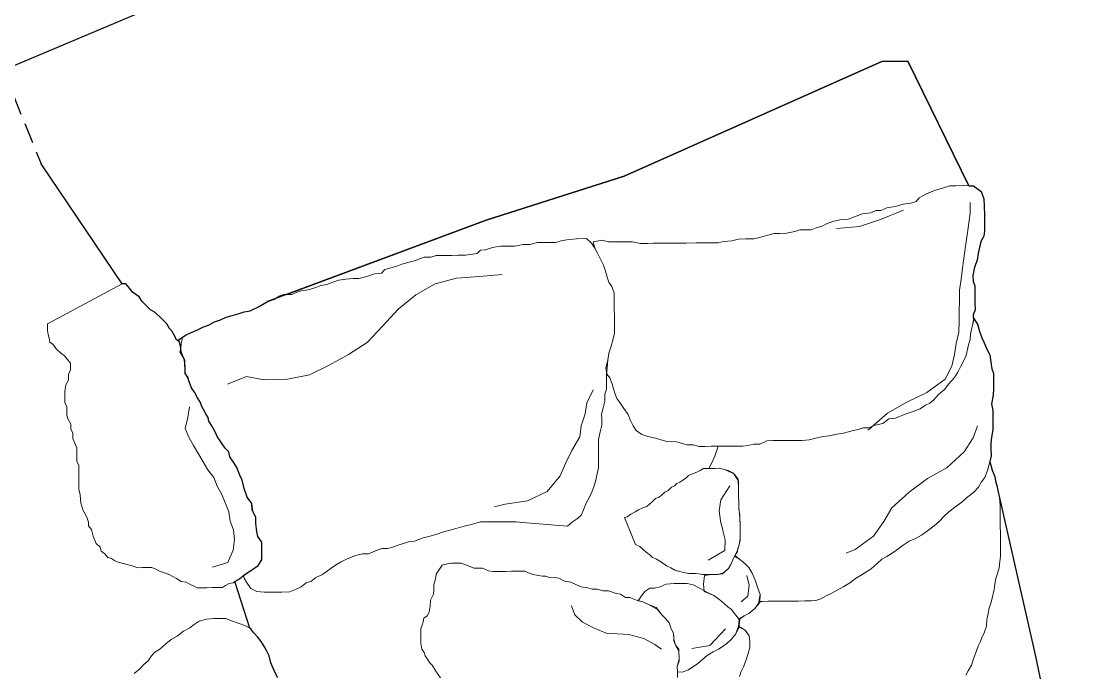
# Model space of a CAD drawing. Header units: millimetres. Extents: x -3113 to 15022, y -19591 to 4665.
# Drawn here: x -1424 to -762, y 1391 to 1798 of the extents above; entities that cross this region are included whole.
import ezdxf

# ---------------------------------------------------------------- set-up
doc = ezdxf.new("R2010")
doc.units = ezdxf.units.MM
doc.header["$XCLIPFRAME"] = 2
doc.linetypes.add('HIDDENX2', pattern=[19.05, 12.7, -6.35])
for name, color, linetype, lineweight in [('0A-detail', 7, 'Continuous', 18), ('0A-detail-detail', 7, 'Continuous', 13), ('0T-footprint', 251, 'Continuous', 30), ('0T-proposed', 7, 'Continuous', 25), ('0T-walltop', 7, 'Continuous', 30)]:
    doc.layers.add(name, color=color, linetype=linetype, lineweight=lineweight)
picture_1 = doc.add_image_def('image1.tif', size_in_pixel=(6668, 8809))

msp = doc.modelspace()

# ---------------------------------------------------------------- linework, layer by layer
at = {"layer": '0A-detail'}
for points in [[(-1000.16, 1532.11), (-1003.97, 1533.17), (-1007.67, 1533.14), (-1014.39, 1534.98), (-1020.29, 1535.12), (-1024.3, 1536.19), (-1027.51, 1537.26), (-1032.32, 1538.21), (-1036.13, 1539.48), (-1039.56, 1542.15), (-1041.48, 1545.03), (-1043.11, 1548.32), (-1044.75, 1552), (-1047.38, 1555.78), (-1049.91, 1559.46), (-1051.74, 1562.14), (-1052.86, 1564.83), (-1053.89, 1568.02), (-1054.62, 1571.21), (-1056.15, 1574.9), (-1057.98, 1577.28), (-1058.71, 1581.28), (-1057.36, 1586.09), (-1056.69, 1590.4), (-1055.23, 1594.71), (-1054.17, 1598.42), (-1053.21, 1602.93), (-1053.25, 1607.53), (-1053.28, 1610.73), (-1053.31, 1613.93), (-1053.34, 1617.73), (-1053.39, 1623.23), (-1053.43, 1627.83), (-1054.87, 1632.11), (-1056.7, 1634.8), (-1057.82, 1637.99), (-1058.86, 1641.68), (-1059.99, 1645.37), (-1061.93, 1649.15), (-1063.86, 1652.83), (-1065.49, 1656.02), (-1066.52, 1660.01), (-1061.23, 1660.96), (-1056.92, 1659.9), (-1053.72, 1659.93), (-1050.52, 1659.95), (-1046.82, 1659.99), (-1041.92, 1660.03), (-1036.91, 1658.98), (-1032.31, 1659.02), (-1029.11, 1659.05), (-1025.41, 1659.08), (-1021.61, 1659.12), (-1016.31, 1659.16), (-1013.01, 1659.19), (-1008.52, 1659.23), (-1002.12, 1659.29), (-996.32, 1659.35), (-991.72, 1659.39), (-988.52, 1659.42), (-984.82, 1660.25), (-979.93, 1660.59), (-975.64, 1661.73), (-971.14, 1661.77), (-966.04, 1661.82), (-961.75, 1662.96), (-957.26, 1664.2), (-953.27, 1665.14), (-950.07, 1665.16), (-945.57, 1665.4), (-940.38, 1666.35), (-937.29, 1667.38), (-933.49, 1667.41), (-930.29, 1667.44), (-927.1, 1668.77), (-923.31, 1669.71), (-920.12, 1671.44), (-915.94, 1672.97), (-911.14, 1674.02), (-906.85, 1674.06), (-903.16, 1675.69), (-898.38, 1677.43), (-892.98, 1678.18), (-889.79, 1679.61), (-886.59, 1679.64), (-882.81, 1681.27), (-877.52, 1682.02), (-872.73, 1683.46), (-867.83, 1684.11), (-864.64, 1685.14), (-862.57, 1687.56), (-858.09, 1690), (-853.01, 1692.04), (-848.02, 1693.59), (-843.43, 1695.03), (-839.63, 1695.06), (-834.63, 1695.11), (-828.73, 1694.96), (-823.9, 1691.41), (-822.26, 1686.92), (-821.92, 1682.32), (-821.86, 1676.42), (-821.83, 1673.22), (-821.81, 1670.03), (-821.78, 1666.83), (-822.25, 1663.62), (-823.82, 1660.61), (-824.88, 1656.7), (-825.85, 1652.59), (-826.41, 1648.58), (-827.97, 1644.07), (-829.02, 1638.96), (-828.99, 1635.26), (-827.87, 1632.57), (-827.83, 1628.47), (-827.77, 1622.07), (-827.73, 1617.57), (-828.8, 1614.36), (-828.77, 1611.16), (-829.24, 1607.96), (-830.59, 1602.54), (-830.76, 1598.84), (-831.83, 1595.63), (-833.17, 1589.02), (-834.94, 1585.4), (-836.71, 1581.89), (-838.38, 1578.47), (-840.55, 1575.25), (-844.21, 1571.22), (-846.88, 1567.69), (-850.55, 1564.46), (-853.42, 1561.23), (-855.9, 1559.11), (-858.79, 1557.99), (-861.97, 1555.56), (-866.46, 1553.92), (-871.34, 1552.27), (-877.42, 1549.82), (-881.61, 1549.28), (-885.39, 1546.44), (-890.18, 1545.4), (-894.37, 1543.76), (-897.67, 1543.73), (-900.86, 1542.6), (-905.45, 1541.56), (-909.94, 1540.42), (-914.23, 1539.78), (-919.02, 1538.74), (-922.72, 1538.21), (-926.41, 1537.57), (-931.5, 1536.13), (-936, 1535.89), (-939.2, 1535.86), (-942.5, 1535.83), (-946.2, 1535.79), (-949.9, 1535.76), (-954.2, 1535.72), (-957.99, 1535.69), (-962.28, 1533.55), (-965.98, 1533.51), (-969.77, 1532.58), (-972.97, 1532.35), (-976.67, 1532.32), (-980.36, 1532.28), (-983.66, 1532.25), (-987.36, 1532.22), (-992.46, 1532.17), (-996.46, 1532.14)], [(-1276.89, 1478.8), (-1277.44, 1484.09), (-1277.47, 1487.59), (-1279.31, 1491.38), (-1279.95, 1496.37), (-1282.89, 1500.44), (-1284.74, 1505.73), (-1285.98, 1511.02), (-1287.92, 1515.2), (-1289.15, 1518.49), (-1291.18, 1521.57), (-1293.72, 1525.65), (-1294.34, 1528.64), (-1296.67, 1530.92), (-1298.49, 1533.8), (-1300.92, 1537.08), (-1302.66, 1540.87), (-1305.09, 1544.95), (-1306.92, 1547.83), (-1308.05, 1551.12), (-1310.28, 1555.1), (-1311.92, 1558.48), (-1314.05, 1562.47), (-1315.88, 1566.05), (-1317.81, 1568.73), (-1319.76, 1574.21), (-1321.79, 1577.7), (-1321.83, 1581.8), (-1322.48, 1587.09), (-1325.11, 1591.17), (-1324.53, 1593.27), (-1324.26, 1596.47), (-1323.49, 1600.28), (-1321.01, 1601.9), (-1318.32, 1603.03), (-1314.53, 1604.76), (-1310.65, 1606.6), (-1306.66, 1608.13), (-1303.48, 1610.06), (-1299.69, 1611.3), (-1296.01, 1612.83), (-1292.32, 1613.96), (-1288.03, 1615.1), (-1284.84, 1616.13), (-1281.04, 1616.87), (-1275.47, 1619.52), (-1270.19, 1622.66), (-1266.11, 1624.2), (-1262.92, 1625.93), (-1259.83, 1627.06), (-1254.93, 1627.1), (-1252.24, 1628.23), (-1249.15, 1629.36), (-1244.86, 1629.89), (-1240.07, 1631.54), (-1236.88, 1632.67), (-1233.09, 1633.4), (-1229.4, 1634.83), (-1225.61, 1635.97), (-1221.32, 1636.71), (-1216.62, 1637.05), (-1212.82, 1637.08), (-1208.03, 1638.23), (-1203.25, 1640.07), (-1198.95, 1640.41), (-1196.77, 1642.63), (-1193.08, 1643.66), (-1189.39, 1644.8), (-1186.2, 1645.93), (-1182.41, 1647.06), (-1178.22, 1648.1), (-1175.53, 1649.22), (-1172.34, 1650.35), (-1168.04, 1650.39), (-1164.85, 1651.42), (-1159.55, 1651.47), (-1155.15, 1651.51), (-1150.95, 1651.55), (-1146.45, 1651.59), (-1139.16, 1652.75), (-1137.08, 1654.87), (-1133.88, 1654.9), (-1129.6, 1656.54), (-1124.3, 1657.19), (-1120.5, 1657.22), (-1115.5, 1657.27), (-1110.41, 1658.31), (-1106.11, 1658.35), (-1101.32, 1659.49), (-1097.02, 1659.53), (-1093.22, 1659.57), (-1090.02, 1659.6), (-1085.83, 1660.73), (-1081.54, 1661.47), (-1077.04, 1661.91), (-1070.64, 1661.97), (-1067.62, 1659.2), (-1065.49, 1656.02), (-1063.86, 1652.83), (-1061.93, 1649.15), (-1059.99, 1645.37), (-1058.86, 1641.68), (-1057.82, 1637.99), (-1056.7, 1634.8), (-1054.87, 1632.11), (-1053.43, 1627.83), (-1053.39, 1623.23), (-1053.34, 1617.73), (-1053.31, 1613.93), (-1053.28, 1610.73), (-1053.25, 1607.53), (-1053.21, 1602.93), (-1054.17, 1598.42), (-1055.23, 1594.71), (-1056.69, 1590.4), (-1057.36, 1586.09), (-1057.81, 1581.29), (-1058.27, 1576.98), (-1058.23, 1572.18), (-1058.19, 1567.98), (-1059.26, 1564.67), (-1059.22, 1560.47), (-1060.28, 1556.16), (-1061.25, 1552.35), (-1061.22, 1549.15), (-1061.19, 1545.45), (-1062.25, 1541.14), (-1063.31, 1536.33), (-1063.27, 1532.63), (-1063.24, 1528.83), (-1063.2, 1525.13), (-1063.17, 1521.93), (-1063.15, 1518.73), (-1064.11, 1514.93), (-1065.17, 1510.12), (-1066.24, 1506.91), (-1067.21, 1504.2), (-1068.88, 1500.48), (-1071.14, 1496.16), (-1072.51, 1492.45), (-1074.08, 1489.23), (-1076.26, 1487.01), (-1079.44, 1484.89), (-1082.62, 1482.16), (-1110.44, 1484.61), (-1114.74, 1485.07), (-1118.94, 1485.03), (-1123.54, 1484.99), (-1129.64, 1484.93), (-1132.84, 1484.9), (-1136.94, 1484.87), (-1142.73, 1483.21), (-1147.22, 1482.27), (-1151.51, 1481.03), (-1155.3, 1479.9), (-1160.09, 1478.76), (-1164.37, 1477.22), (-1168.56, 1476.08), (-1172.85, 1474.94), (-1178.23, 1472.79), (-1181.33, 1472.76), (-1184.62, 1471.63), (-1187.81, 1470.5), (-1192, 1469.07), (-1195.19, 1468.34), (-1198.49, 1468.31), (-1201.68, 1467.18), (-1206.97, 1465.03), (-1210.77, 1465), (-1215.26, 1463.96), (-1220.84, 1461.7), (-1224.62, 1459.77), (-1227.8, 1457.84), (-1230.38, 1455.92), (-1235.75, 1451.97), (-1240.03, 1450.23), (-1243.21, 1447.6), (-1246.1, 1446.78), (-1249.08, 1444.35), (-1252.37, 1442.82), (-1256.55, 1441.28), (-1261.35, 1441.04), (-1266.15, 1440.99), (-1272.35, 1440.94), (-1276.85, 1441.4), (-1280.67, 1443.36), (-1283.41, 1447.24), (-1284.93, 1449.82), (-1285.25, 1451.52), (-1280.17, 1454.67), (-1276.1, 1457.6), (-1273.74, 1462.33), (-1273.78, 1466.43), (-1273.81, 1469.43), (-1273.83, 1472.33), (-1276.27, 1475.9)], [(-1340.08, 1455.33), (-1342.49, 1456.4), (-1345.39, 1456.38), (-1348.39, 1456.35), (-1351.29, 1456.32), (-1354.8, 1457.49), (-1359.61, 1458.65), (-1363.72, 1459.81), (-1366.03, 1460.89), (-1367.85, 1462.07), (-1370.15, 1462.65), (-1371.97, 1464.94), (-1374.29, 1466.72), (-1374.91, 1469.11), (-1377.33, 1471.39), (-1379.27, 1476.07), (-1380.31, 1480.16), (-1382.13, 1482.55), (-1382.15, 1484.85), (-1383.28, 1487.84), (-1385.72, 1492.51), (-1386.96, 1496.6), (-1387.41, 1501.9), (-1388.14, 1505.39), (-1388.16, 1508.29), (-1388.19, 1510.69), (-1388.22, 1514.79), (-1388.25, 1517.19), (-1388.27, 1520.09), (-1389.5, 1522.98), (-1389.53, 1526.58), (-1389.57, 1531.28), (-1390.8, 1534.17), (-1392.03, 1537.16), (-1392.06, 1540.66), (-1393.18, 1542.95), (-1393.21, 1545.95), (-1395.04, 1549.43), (-1395.66, 1551.73), (-1395.68, 1554.13), (-1395.71, 1557.03), (-1396.93, 1559.42), (-1396.96, 1563.51), (-1396.99, 1566.41), (-1396.43, 1570.52), (-1394.66, 1573.54), (-1394.69, 1577.04), (-1393.51, 1579.95), (-1393.55, 1584.15), (-1395.37, 1586.43), (-1397.19, 1588.81), (-1399.51, 1590.49), (-1402.33, 1593.07), (-1404.26, 1595.75), (-1406.27, 1597.33), (-1406.69, 1599.83), (-1407.41, 1602.02), (-1407.84, 1604.52), (-1407.87, 1608.72), (-1361.1, 1633.74), (-1358.8, 1633.76), (-1356.37, 1630.89), (-1354.65, 1628.5), (-1350.43, 1625.64), (-1348.7, 1622.75), (-1346.28, 1620.38), (-1343.35, 1617.5), (-1340.43, 1615.73), (-1336.8, 1612.26), (-1333.27, 1608.79), (-1331.44, 1605.81), (-1329.93, 1603.92), (-1327.9, 1600.54), (-1327.28, 1598.85), (-1325.57, 1597.66), (-1324.75, 1594.97), (-1324.31, 1591.17), (-1323.09, 1588.28), (-1321.87, 1586), (-1321.84, 1583), (-1321.82, 1580.6), (-1321.79, 1577.7), (-1320.07, 1575.41), (-1319.45, 1573.02), (-1317.81, 1568.73), (-1315.88, 1566.05), (-1314.05, 1562.47), (-1312.23, 1559.58), (-1311.51, 1557.39), (-1310.28, 1555.1), (-1308.66, 1552.01), (-1307.44, 1550.22), (-1306.92, 1547.83), (-1305.09, 1544.95), (-1302.66, 1540.87), (-1301.53, 1537.98), (-1300.31, 1536.19), (-1298.49, 1533.8), (-1296.67, 1530.92), (-1294.34, 1528.64), (-1293.72, 1525.65), (-1291.18, 1521.57), (-1289.15, 1518.49), (-1288.33, 1516.3), (-1287.51, 1514.1), (-1285.98, 1511.02), (-1284.74, 1505.73), (-1282.89, 1500.44), (-1279.95, 1496.37), (-1279.92, 1492.27), (-1278.7, 1490.48), (-1277.47, 1487.59), (-1277.44, 1484.09), (-1276.89, 1478.8), (-1276.27, 1475.9), (-1273.83, 1472.33), (-1273.81, 1469.43), (-1273.78, 1466.43), (-1273.75, 1463.53), (-1273.73, 1461.13), (-1276.1, 1457.6), (-1280.17, 1454.67), (-1284.25, 1452.23), (-1287.73, 1449.3), (-1291.8, 1446.86), (-1294.2, 1446.34), (-1296.49, 1445.12), (-1298.28, 1443.9), (-1301.28, 1443.88), (-1304.78, 1443.84), (-1308.28, 1443.81), (-1311.18, 1443.79), (-1314.18, 1443.76), (-1316.49, 1444.94), (-1318.29, 1445.52), (-1321.21, 1447.2), (-1324.21, 1447.77), (-1327.13, 1449.54), (-1329.54, 1450.72), (-1331.25, 1451.81), (-1334.06, 1452.98), (-1337.77, 1454.15)], [(-983.43, 1517.26), (-987.34, 1518.42), (-990.44, 1518.39), (-994.14, 1518.36), (-992.57, 1521.47), (-990.41, 1526.09), (-988.46, 1532.21), (-983.66, 1532.25), (-980.36, 1532.28), (-976.67, 1532.32), (-972.97, 1532.35), (-969.77, 1532.58), (-965.98, 1533.51), (-962.28, 1533.55), (-957.99, 1535.69), (-954.2, 1535.72), (-949.9, 1535.76), (-946.2, 1535.79), (-942.5, 1535.83), (-939.2, 1535.86), (-936, 1535.89), (-931.5, 1536.13), (-926.41, 1537.57), (-922.72, 1538.21), (-919.02, 1538.74), (-914.23, 1539.78), (-909.94, 1540.42), (-905.45, 1541.56), (-900.86, 1542.6), (-897.67, 1543.73), (-894.37, 1543.76), (-890.18, 1545.4), (-885.39, 1546.44), (-881.61, 1549.28), (-877.42, 1549.82), (-871.34, 1552.27), (-866.46, 1553.92), (-861.97, 1555.56), (-858.79, 1557.99), (-855.9, 1559.11), (-853.42, 1561.23), (-850.55, 1564.46), (-846.88, 1567.69), (-844.21, 1571.22), (-840.55, 1575.25), (-838.38, 1578.47), (-836.71, 1581.89), (-834.94, 1585.4), (-833.17, 1589.02), (-831.83, 1595.63), (-830.76, 1598.84), (-830.59, 1602.54), (-829.24, 1607.96), (-828.28, 1611.86), (-826.25, 1608.58), (-825.01, 1604.19), (-823.57, 1600.01), (-822.04, 1596.82), (-820.2, 1592.54), (-818.47, 1589.35), (-817.83, 1584.76), (-817.3, 1580.56), (-816.17, 1577.77), (-816.13, 1573.67), (-816.08, 1568.37), (-816.45, 1564.17), (-817.4, 1558.66), (-816.66, 1554.47), (-816.63, 1550.77), (-816.59, 1547.07), (-816.55, 1542.57), (-817.41, 1537.96), (-817.77, 1534.06), (-817.74, 1530.26), (-817.7, 1526.16), (-818.76, 1521.35), (-819.92, 1517.04), (-821.68, 1512.72), (-823.76, 1510), (-825.53, 1506.68), (-828.2, 1503.76), (-830.48, 1501.94), (-833.07, 1500.02), (-835.94, 1497.29), (-840.31, 1494.15), (-844.38, 1490.91), (-847.16, 1488.29), (-850.23, 1485.26), (-853.31, 1482.53), (-857.38, 1479.4), (-861.26, 1476.66), (-864.94, 1474.63), (-868.82, 1472.79), (-872.6, 1470.36), (-876.77, 1467.22), (-879.46, 1465.39), (-882.84, 1463.26), (-885.92, 1461.54), (-889, 1458.91), (-892.77, 1455.67), (-898.24, 1452.02), (-903.01, 1449.08), (-905.69, 1446.96), (-909.87, 1444.62), (-914.05, 1442.28), (-917.63, 1440.25), (-920.82, 1438.82), (-924.1, 1436.89), (-927.29, 1435.86), (-930.19, 1435.53), (-934.09, 1435.5), (-938.39, 1435.46), (-942.89, 1435.42), (-947.59, 1435.38), (-950.69, 1435.35), (-953.79, 1435.32), (-957.19, 1435.29), (-960.59, 1435.26), (-962.89, 1435.24), (-962.02, 1439.45), (-963.87, 1444.23), (-965.31, 1448.52), (-967.05, 1452.9), (-969.18, 1456.38), (-971.5, 1458.66), (-974.93, 1461.63), (-977.85, 1464), (-976.18, 1467.22), (-975.31, 1470.63), (-974.64, 1474.63), (-974.69, 1479.53), (-974.72, 1483.33), (-974.76, 1487.73), (-975.52, 1493.93), (-975.55, 1497.33), (-975.58, 1501.23), (-975.63, 1505.93), (-975.77, 1510.73), (-978.51, 1514.9)], [(-1040.11, 1470.74), (-1046.96, 1487.78), (-1045.27, 1488.1), (-1042.98, 1489.82), (-1040.3, 1491.14), (-1038.11, 1492.46), (-1035.42, 1493.68), (-1032.83, 1494.81), (-1029.95, 1497.33), (-1027.57, 1499.46), (-1025.38, 1500.48), (-1023.89, 1501.69), (-1021.71, 1503.41), (-1019.62, 1504.53), (-1017.63, 1506.55), (-1015.74, 1507.56), (-1014.15, 1508.88), (-1012.36, 1509.79), (-1010.57, 1510.91), (-1008.88, 1512.13), (-1006.9, 1513.84), (-1004.41, 1515.07), (-1001.72, 1516.09), (-999.63, 1517.01), (-997.64, 1518.33), (-994.24, 1518.36), (-990.44, 1518.39), (-987.34, 1518.42), (-984.63, 1517.65), (-982.13, 1516.97), (-979.21, 1515.69), (-977.8, 1514.11), (-975.88, 1511.72), (-975.66, 1509.73), (-975.64, 1506.93), (-975.62, 1504.93), (-975.59, 1502.43), (-975.57, 1500.13), (-975.55, 1497.33), (-975.53, 1494.93), (-975.51, 1492.93), (-974.77, 1489.13), (-974.75, 1486.43), (-974.72, 1483.33), (-974.7, 1480.53), (-974.68, 1478.53), (-974.65, 1475.83), (-974.63, 1473.43), (-975.31, 1470.63), (-975.98, 1468.22), (-976.37, 1466.22), (-977.55, 1464.51), (-979.12, 1461.29), (-980.5, 1458.28), (-981.97, 1455.87), (-984.25, 1453.65), (-985.74, 1452.43), (-988.54, 1452.11), (-991.24, 1452.08), (-993.94, 1452.06), (-996.34, 1452.04), (-998.44, 1452.02), (-1000.44, 1452.5), (-1002.25, 1452.68), (-1004.25, 1452.66), (-1006.65, 1452.64), (-1010.05, 1453.21), (-1013.26, 1454.08), (-1015.57, 1454.86), (-1018.08, 1456.14), (-1020.69, 1457.42), (-1023.81, 1459.79), (-1026.93, 1461.66), (-1029.64, 1462.94), (-1031.05, 1464.32), (-1033.47, 1466), (-1035.18, 1467.69), (-1037.3, 1469.47)], [(-979.12, 1461.29), (-978.14, 1463.6), (-974.93, 1461.63), (-971.5, 1458.66), (-969.18, 1456.38), (-967.05, 1452.9), (-965.31, 1448.52), (-963.87, 1444.23), (-962.02, 1439.45), (-962.29, 1435.24), (-965.35, 1430.82), (-969.22, 1427.58), (-972.2, 1426.25), (-975.49, 1424.22), (-977.31, 1426.71), (-979.94, 1430.08), (-982.36, 1431.76), (-985.99, 1435.13), (-988.7, 1437.2), (-991.02, 1438.98), (-997.14, 1441.33), (-997.48, 1446.03), (-996.93, 1451.43), (-992.64, 1452.07), (-988.54, 1452.11), (-985.05, 1453.04), (-981.97, 1455.87), (-980.5, 1458.28)], [(-1010.89, 1446.4), (-1007.69, 1446.43), (-1004.08, 1445.57), (-1000.06, 1443.5), (-995.44, 1440.94), (-991.02, 1438.98), (-988.7, 1437.2), (-985.99, 1435.13), (-982.36, 1431.76), (-979.94, 1430.08), (-977.31, 1426.71), (-974.88, 1423.43), (-975.44, 1418.82), (-977.4, 1414.91), (-980.17, 1411.48), (-982.95, 1408.86), (-985.33, 1407.23), (-988.12, 1405.31), (-991.5, 1403.78), (-995.28, 1401.34), (-997.96, 1399.12), (-1001.04, 1396.49), (-1007, 1392.54), (-1010.89, 1391), (-1013.79, 1391.28), (-1013.92, 1394.57), (-1012.86, 1399.08), (-1012.91, 1404.18), (-1015.04, 1407.97), (-1016.17, 1411.66), (-1016.21, 1415.46), (-1017.83, 1418.04), (-1018.97, 1421.83), (-1021.09, 1424.41), (-1023.31, 1426.59), (-1026.24, 1430.26), (-1031.07, 1432.92), (-1035.59, 1434.88), (-1038.39, 1435.66), (-1036.42, 1438.67), (-1034.34, 1441.39), (-1031.06, 1443.42), (-1028.16, 1443.55), (-1024.67, 1444.38), (-1020.88, 1445.91), (-1015.89, 1446.36)]]:
    msp.add_lwpolyline(points, close=True, dxfattribs=at)
for points in [[(-974.96, 1388.23), (-973.89, 1391.34), (-972.62, 1394.35), (-970.76, 1398.67), (-969.69, 1402.58), (-968.52, 1406.39), (-968.56, 1409.89), (-968.89, 1413.78), (-971.42, 1417.16), (-975.64, 1419.32), (-975.18, 1423.83), (-972.2, 1426.25), (-969.22, 1427.58), (-965.35, 1430.82), (-961.89, 1435.25), (-957.19, 1435.29), (-953.79, 1435.32), (-950.69, 1435.35), (-947.59, 1435.38), (-942.89, 1435.42), (-938.39, 1435.46), (-934.09, 1435.5), (-930.19, 1435.53), (-927.29, 1435.86), (-924.1, 1436.89), (-920.82, 1438.82), (-917.63, 1440.25), (-914.05, 1442.28), (-909.87, 1444.62), (-905.69, 1446.96), (-903.01, 1449.08), (-898.24, 1452.02), (-892.77, 1455.67), (-889, 1458.91), (-885.92, 1461.54), (-882.84, 1463.26), (-879.46, 1465.39), (-876.77, 1467.22), (-872.6, 1470.36), (-868.82, 1472.79), (-864.94, 1474.63), (-861.26, 1476.66), (-857.38, 1479.4), (-853.31, 1482.53), (-850.23, 1485.26), (-847.16, 1488.29), (-844.38, 1490.91), (-840.31, 1494.15), (-835.94, 1497.29), (-833.07, 1500.02), (-830.48, 1501.94), (-828.2, 1503.76), (-825.53, 1506.68), (-823.76, 1510), (-821.68, 1512.72), (-819.92, 1517.04), (-818.47, 1522.45), (-817.02, 1517.26), (-815.39, 1513.38), (-814.86, 1510.48), (-814.14, 1507.69), (-813.41, 1504.59), (-812.37, 1500), (-812.02, 1495.41), (-811.99, 1491.31), (-811.96, 1488.21), (-811.93, 1485.11), (-811.9, 1481.71), (-811.87, 1478.51), (-811.84, 1475.21), (-811.81, 1471.71), (-811.78, 1468.01), (-811.73, 1463.21), (-812.3, 1460.1), (-812.67, 1456.3), (-813.64, 1452.59), (-814.71, 1449.58), (-815.38, 1446.07), (-815.85, 1442.67), (-816.81, 1438.06), (-817.77, 1434.05), (-818.94, 1431.04), (-819.61, 1427.64), (-820.28, 1423.73), (-820.64, 1419.83), (-822, 1415.51), (-823.37, 1412.5), (-824.45, 1409.79), (-825.73, 1407.18), (-827.49, 1402.66), (-828.75, 1399.25), (-829.92, 1395.34), (-831.99, 1391.92), (-833.56, 1389.11)], [(-1162.06, 1387.43), (-1165, 1391.61), (-1167.33, 1395.29), (-1168.95, 1396.97), (-1170.07, 1399.06), (-1171.69, 1401.25), (-1172.21, 1403.34), (-1173.62, 1405.43), (-1174.36, 1409.12), (-1174.38, 1411.82), (-1174.41, 1414.52), (-1174.44, 1418.32), (-1173.46, 1420.43), (-1172.98, 1422.54), (-1172.4, 1424.74), (-1170.31, 1426.26), (-1169.23, 1428.47), (-1168.57, 1432.28), (-1168.2, 1435.98), (-1166.43, 1439.7), (-1166.16, 1442.4), (-1166.19, 1445.6), (-1165.12, 1449.41), (-1164.75, 1452.21), (-1162.68, 1455.43), (-1160.9, 1457.95), (-1157.71, 1458.68), (-1155.11, 1459.1), (-1152.41, 1459.12), (-1149.21, 1459.15), (-1146.5, 1458.08), (-1143.79, 1457), (-1141.18, 1456.03), (-1138.48, 1456.05), (-1135.78, 1456.07), (-1132.07, 1454.41), (-1129.36, 1453.93), (-1127.26, 1453.95), (-1124.06, 1453.98), (-1121.36, 1454), (-1117.66, 1454.04), (-1115.46, 1454.06), (-1113.36, 1454.08), (-1111.16, 1454.1), (-1109.06, 1454.12), (-1106.95, 1453.14), (-1104.24, 1452.06), (-1101.04, 1451.49), (-1098.33, 1451.01), (-1096.23, 1451.03), (-1093.53, 1450.06), (-1090.83, 1450.08), (-1088.12, 1449.71), (-1084.41, 1447.94), (-1080.6, 1447.27), (-1077.49, 1445.9), (-1074.17, 1444.43), (-1069.97, 1443.77), (-1067.26, 1442.79), (-1064.06, 1442.82), (-1060.25, 1441.76), (-1057.05, 1441.79), (-1052.23, 1440.23), (-1049.53, 1439.75), (-1046.31, 1437.58), (-1043.71, 1437.61), (-1039.4, 1436.05), (-1035.59, 1434.88), (-1032.37, 1433.51), (-1029.76, 1432.43), (-1027.05, 1431.36), (-1025.43, 1429.27), (-1023.31, 1426.59), (-1021.09, 1424.41), (-1018.97, 1421.83), (-1017.83, 1418.04), (-1016.21, 1415.46), (-1016.18, 1412.76), (-1016.16, 1410.56), (-1015.04, 1407.97), (-1012.92, 1405.28), (-1012.9, 1403.18), (-1012.87, 1400.48), (-1012.85, 1397.78), (-1013.92, 1394.57), (-1013.89, 1391.38), (-1013.86, 1387.68)], [(-1353.59, 1390.2), (-1350.12, 1393.13), (-1347.55, 1395.86), (-1344.97, 1398.18), (-1342.79, 1401.2), (-1340.61, 1403.42), (-1337.63, 1405.35), (-1333.86, 1408.78), (-1330.49, 1411.51), (-1326.8, 1413.44), (-1322.83, 1416.68), (-1318.85, 1418.72), (-1316.17, 1420.74), (-1312.99, 1422.87), (-1308.2, 1424.21), (-1303.7, 1424.55), (-1299.6, 1424.59), (-1296.4, 1424.62), (-1292.69, 1423.05), (-1287.87, 1421.5), (-1284.36, 1420.23), (-1280.85, 1418.36), (-1278.82, 1415.58), (-1276.4, 1413.1), (-1274.17, 1410.12), (-1272.04, 1406.74), (-1270.62, 1404.05), (-1269.19, 1401.16), (-1268.05, 1396.87), (-1266.01, 1391.99), (-1263.97, 1387.61)], [(-1013.86, 1387.68), (-1013.89, 1391.28), (-1010.89, 1391), (-1007, 1392.54), (-1001.04, 1396.49), (-997.96, 1399.12), (-995.28, 1401.34), (-991.5, 1403.78), (-988.12, 1405.31), (-985.33, 1407.23), (-982.95, 1408.86), (-980.17, 1411.48), (-977.4, 1414.91), (-975.75, 1419.82), (-971.42, 1417.16), (-968.89, 1413.78), (-968.56, 1409.89), (-968.52, 1406.39), (-969.69, 1402.58), (-970.76, 1398.67), (-972.62, 1394.35), (-973.89, 1391.34), (-974.96, 1388.23)]]:
    msp.add_lwpolyline(points, dxfattribs=at)
at = {"layer": '0A-detail-detail'}
for points in [[(-830.73, 1684.53), (-830.86, 1677.97), (-832.72, 1664.2), (-833.65, 1657.32), (-835.51, 1643.56), (-836.43, 1636.68), (-837.36, 1629.79), (-837.49, 1623.23), (-837.62, 1616.67), (-837.75, 1610.12), (-837.88, 1603.56), (-839.61, 1596.35), (-840.54, 1589.47), (-842.26, 1582.26), (-846.38, 1574.09), (-857.86, 1565.72), (-870.3, 1559.75), (-882.42, 1552.98), (-894.05, 1542.7), (-894.85, 1542.37)], [(-914.29, 1668.34), (-899.9, 1669.52), (-886.81, 1673.9), (-872.45, 1679.71)], [(-1123.42, 1639.56), (-1137.72, 1638.39), (-1152.03, 1637.22), (-1165.37, 1633.66), (-1177.43, 1626.93), (-1188.52, 1617.82), (-1198.17, 1607.43), (-1207.83, 1597.05), (-1219.56, 1589.53), (-1231.62, 1582.79), (-1243.99, 1576.86), (-1257.66, 1574.09), (-1272.29, 1573.72), (-1283.27, 1575.74), (-1295.17, 1570.92)], [(-1066.47, 1567.42), (-1070.57, 1559.28), (-1071.49, 1552.44), (-1074, 1544.95), (-1074.93, 1538.11), (-1079.82, 1529.65), (-1083.92, 1521.52), (-1087.22, 1513.71), (-1095.29, 1503.98), (-1107.66, 1498.04), (-1121.65, 1496.07), (-1128.32, 1494.29)], [(-1319.08, 1556.86), (-1319.98, 1550.2), (-1321.65, 1543.23), (-1319.46, 1537.82), (-1316.49, 1532.72), (-1310.57, 1522.53), (-1307.6, 1517.43), (-1303.87, 1512.65), (-1301.68, 1507.24), (-1298.71, 1502.14), (-1294.33, 1491.32), (-1293.68, 1485.29), (-1291.49, 1479.88), (-1290.85, 1473.84), (-1291.74, 1467.18), (-1294.96, 1459.58), (-1304.54, 1456.6)], [(-826.26, 1545.06), (-828.79, 1537.53), (-834.5, 1528.71), (-845.33, 1518.75), (-857.45, 1511.98), (-868.93, 1503.61), (-879.75, 1493.65), (-884.67, 1485.15), (-891.19, 1476), (-902.66, 1467.64), (-908.25, 1465.38)], [(-981.03, 1507.46), (-986.75, 1498.64), (-987.68, 1491.76), (-987.01, 1485.52), (-985.54, 1479.61), (-984.08, 1473.7), (-984.21, 1467.14), (-994.73, 1461.02)], [(-970.38, 1451.36), (-968.92, 1445.45), (-969.85, 1438.57), (-973.99, 1435.03)], [(-1080.17, 1432.45), (-1077.92, 1426.89), (-1073.29, 1422.29), (-1066.27, 1418.66), (-1058.47, 1415.36), (-1044.31, 1414.62), (-1034.91, 1411.95), (-1027.9, 1408.32), (-1023.91, 1405.32)], [(-983.82, 1418.03), (-993.53, 1407.59), (-1004.87, 1405.79)]]:
    msp.add_lwpolyline(points, dxfattribs=at)
at = {"layer": '0T-footprint'}
msp.add_lwpolyline([(-831.68, 1695.04), (-869.74, 1772.94), (-886.04, 1772.79), (-1047.08, 1700.94), (-1133.55, 1673.44), (-1270.19, 1622.66)], dxfattribs=at)
at = {"layer": '0T-proposed', "linetype": 'HIDDENX2'}
msp.add_lwpolyline([(-1794.94, 2651.6), (-1411.82, 1708.77)], dxfattribs=at)
at = {"layer": '0T-walltop'}
for points in [[(-1263.97, 1387.61), (-1266.01, 1391.99), (-1268.05, 1396.87), (-1269.19, 1401.16), (-1270.62, 1404.05), (-1272.04, 1406.74), (-1274.17, 1410.12), (-1276.4, 1413.1), (-1278.82, 1415.58), (-1280.85, 1418.36), (-1281.28, 1418.59), (-1290.6, 1447.58), (-1287.73, 1449.3), (-1284.25, 1452.23), (-1280.17, 1454.67), (-1276.1, 1457.6), (-1273.73, 1461.13), (-1273.75, 1463.53), (-1273.78, 1466.43), (-1273.81, 1469.43), (-1273.83, 1472.33), (-1276.27, 1475.9), (-1276.89, 1478.8), (-1277.44, 1484.09), (-1277.47, 1487.59), (-1278.7, 1490.48), (-1279.92, 1492.27), (-1279.95, 1496.37), (-1282.89, 1500.44), (-1284.74, 1505.73), (-1285.98, 1511.02), (-1287.51, 1514.1), (-1288.33, 1516.3), (-1289.15, 1518.49), (-1291.18, 1521.57), (-1293.72, 1525.65), (-1294.34, 1528.64), (-1296.67, 1530.92), (-1298.49, 1533.8), (-1300.31, 1536.19), (-1301.53, 1537.98), (-1302.66, 1540.87), (-1305.09, 1544.95), (-1306.92, 1547.83), (-1307.44, 1550.22), (-1308.66, 1552.01), (-1310.28, 1555.1), (-1311.51, 1557.39), (-1312.23, 1559.58), (-1314.05, 1562.47), (-1315.88, 1566.05), (-1317.81, 1568.73), (-1319.45, 1573.02), (-1320.07, 1575.41), (-1321.79, 1577.7), (-1321.82, 1580.6), (-1321.84, 1583), (-1321.87, 1586), (-1323.09, 1588.28), (-1324.31, 1591.17), (-1324.75, 1594.97), (-1325.57, 1597.66), (-1326.51, 1598.31), (-1321.01, 1601.9), (-1318.32, 1603.03), (-1314.53, 1604.76), (-1310.65, 1606.6), (-1306.66, 1608.13), (-1303.48, 1610.06), (-1299.69, 1611.3), (-1296.01, 1612.83), (-1292.32, 1613.96), (-1288.03, 1615.1), (-1284.84, 1616.13), (-1281.04, 1616.87), (-1275.47, 1619.52), (-1270.19, 1622.66), (-1266.11, 1624.2), (-1262.92, 1625.93), (-1259.83, 1627.06), (-1258.33, 1627.07), (-1133.55, 1673.44), (-1047.08, 1700.94), (-886.04, 1772.79), (-869.74, 1772.94), (-831.68, 1695.04), (-828.73, 1694.96), (-823.9, 1691.41), (-822.26, 1686.92), (-821.92, 1682.32), (-821.86, 1676.42), (-821.83, 1673.22), (-821.81, 1670.03), (-821.78, 1666.83), (-822.25, 1663.62), (-823.82, 1660.61), (-824.88, 1656.7), (-825.85, 1652.59), (-826.41, 1648.58), (-827.97, 1644.07), (-829.02, 1638.96), (-828.99, 1635.26), (-827.87, 1632.57), (-827.83, 1628.47), (-827.77, 1622.07), (-827.73, 1617.57), (-828.8, 1614.36), (-828.79, 1612.76), (-826.25, 1608.58), (-825.01, 1604.19), (-823.57, 1600.01), (-822.04, 1596.82), (-820.2, 1592.54), (-818.47, 1589.35), (-817.83, 1584.76), (-817.3, 1580.56), (-816.17, 1577.77), (-816.13, 1573.67), (-816.08, 1568.37), (-816.45, 1564.17), (-817.4, 1558.66), (-816.66, 1554.47), (-816.63, 1550.77), (-816.59, 1547.07), (-816.55, 1542.57), (-817.41, 1537.96), (-817.77, 1534.06), (-817.74, 1530.26), (-817.7, 1526.16), (-818.48, 1522.61), (-817.02, 1517.26), (-815.39, 1513.38), (-814.86, 1510.48), (-814.14, 1507.69), (-813.41, 1504.59), (-812.37, 1500), (-790.02, 1401.87), (-765.83, 1286.22)], [(-1263.97, 1387.61), (-1266.01, 1391.99), (-1268.05, 1396.87), (-1269.19, 1401.16), (-1270.62, 1404.05), (-1272.04, 1406.74), (-1274.17, 1410.12), (-1276.4, 1413.1), (-1278.82, 1415.58), (-1280.85, 1418.36), (-1281.28, 1418.59), (-1290.6, 1447.58), (-1287.73, 1449.3), (-1284.25, 1452.23), (-1280.17, 1454.67), (-1276.1, 1457.6), (-1273.73, 1461.13), (-1273.75, 1463.53), (-1273.78, 1466.43), (-1273.81, 1469.43), (-1273.83, 1472.33), (-1276.27, 1475.9), (-1276.89, 1478.8), (-1277.44, 1484.09), (-1277.47, 1487.59), (-1278.7, 1490.48), (-1279.92, 1492.27), (-1279.95, 1496.37), (-1282.89, 1500.44), (-1284.74, 1505.73), (-1285.98, 1511.02), (-1287.51, 1514.1), (-1288.33, 1516.3), (-1289.15, 1518.49), (-1291.18, 1521.57), (-1293.72, 1525.65), (-1294.34, 1528.64), (-1296.67, 1530.92), (-1298.49, 1533.8), (-1300.31, 1536.19), (-1301.53, 1537.98), (-1302.66, 1540.87), (-1305.09, 1544.95), (-1306.92, 1547.83), (-1307.44, 1550.22), (-1308.66, 1552.01), (-1310.28, 1555.1), (-1311.51, 1557.39), (-1312.23, 1559.58), (-1314.05, 1562.47), (-1315.88, 1566.05), (-1317.81, 1568.73), (-1319.45, 1573.02), (-1320.07, 1575.41), (-1321.79, 1577.7), (-1321.82, 1580.6), (-1321.84, 1583), (-1321.87, 1586), (-1323.09, 1588.28), (-1324.31, 1591.17), (-1324.75, 1594.97), (-1325.57, 1597.66), (-1327.28, 1598.85), (-1327.9, 1600.54), (-1329.93, 1603.92), (-1331.44, 1605.81), (-1333.27, 1608.79), (-1336.8, 1612.26), (-1340.43, 1615.73), (-1343.35, 1617.5), (-1346.28, 1620.38), (-1348.7, 1622.75), (-1350.43, 1625.64), (-1354.65, 1628.5), (-1356.37, 1630.89), (-1358.8, 1633.76), (-1361.1, 1633.74), (-1411.82, 1708.77)]]:
    msp.add_lwpolyline(points, dxfattribs=at)

# ---------------------------------------------------------------- pictures from other files: only their frames are drawn
image = msp.add_image(picture_1, insert=(4548.77, 3178.52), size_in_units=(6666.97, 8807.64), rotation=-180)
image.set_boundary_path([(2179.183, 8808.5), (-0.5, 3859.024), (791.069, 3508.694), (-0.5, 1607.599), (-0.5, 1607.599), (3674.987, -0.5), (6667.5, 6386.38), (6667.5, 7108.85), (2641.037, 8808.5), (2179.183, 8808.5)])

doc.saveas('drawing.dxf')
